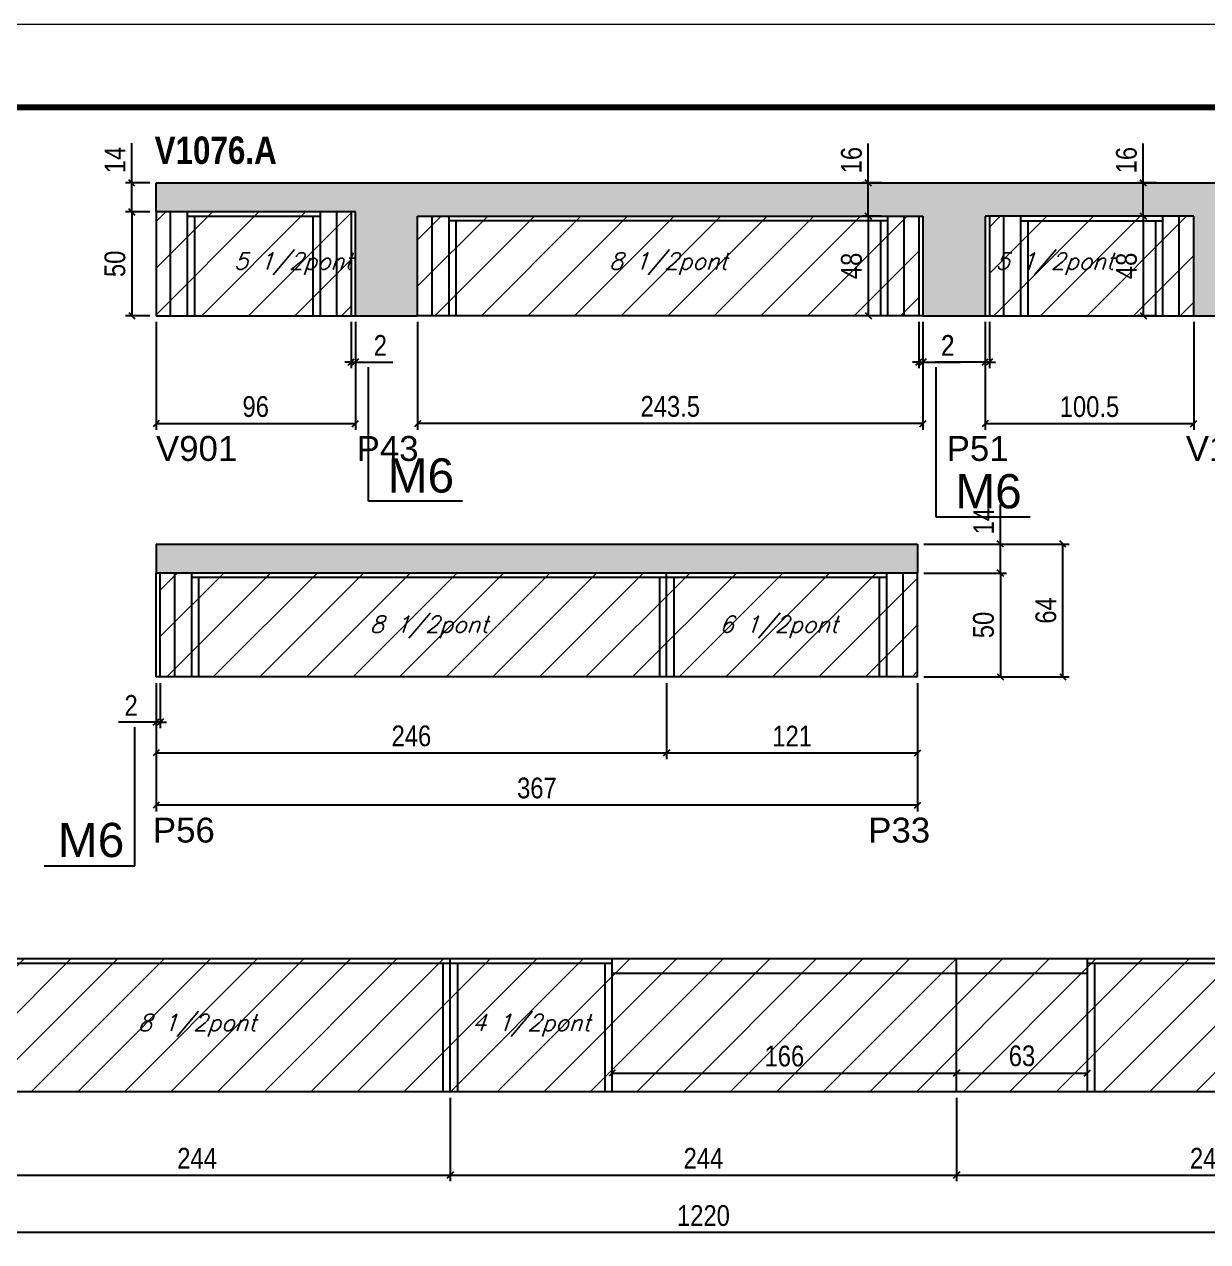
# Model space of a CAD drawing. Extents: x 3309 to 9563, y -2522 to 14608.
# Drawn here: x 3698 to 4268, y 3684 to 4271 of the extents above; entities that cross this region are included whole.
import ezdxf

# ---------------------------------------------------------------- set-up
doc = ezdxf.new("R2010")
doc.units = 0
doc.linetypes.add('DASHED', pattern=[0.75, 0.5, -0.25])
for name, color, linetype in [('5', 5, 'Continuous'), ('COTA', 241, 'Continuous'), ('NOMENCLATURA', 7, 'Continuous'), ('Painéis', 200, 'Continuous'), ('SARR_2.2x7', 40, 'Continuous'), ('SARR_3.5x7', 81, 'Continuous'), ('texto', 7, 'Continuous')]:
    doc.layers.add(name, color=color, linetype=linetype)
for name, color, linetype, lineweight in [('Folhas', 255, 'Continuous', 9), ('Hachura', 251, 'Continuous', 9), ('SARRAFO DE PRESSAO', 251, 'DASHED', 9)]:
    doc.layers.add(name, color=color, linetype=linetype, lineweight=lineweight)
doc.styles.add('COTA TECNICA', font='techl___.ttf', dxfattribs={"height": 10})
doc.styles.add('Romans', font='romans.shx')
doc.styles.get("Standard").update_dxf_attribs({"font": 'arial.ttf'})
doc.styles.add('TECNICA', font='techb___.ttf', dxfattribs={"height": 10})
doc.dimstyles.new('PAINEL', dxfattribs={"dimtxt": 10, "dimasz": 3, "dimexe": 3, "dimexo": 3, "dimgap": 3, "dimtad": 1, "dimdec": 1, "dimzin": 12, "dimdsep": 46, "dimtxsty": 'COTA TECNICA', "dimblk1": 'OBLIQUE', "dimblk2": 'OBLIQUE', "dimsah": 1, "dimcen": 0.9, "dimclrd": 4, "dimclre": 4, "dimclrt": 240, "dimadec": 1, "dimazin": 3, "dimtfac": 1, "dimtdec": 1, "dimtmove": 0, "dimatfit": 3, "dimfxl": 1, "dimtolj": 1, "dimtzin": 12, "dimarcsym": 0})

# ---------------------------------------------------------------- blocks, each defined once
blk = doc.blocks.new('9999999999')
at = {"layer": 'Folhas'}
blk.add_lwpolyline([(98138.98, 34190.21), (99623.98, 34190.21), (99623.98, 35240.21), (98138.98, 35240.21)], close=True, dxfattribs=at)
at = {"layer": 'Folhas', "color": 30, "const_width": 3}
blk.add_lwpolyline([(98213.98, 34230.21), (99583.98, 34230.21), (99583.98, 35200.21), (98213.98, 35200.21)], close=True, dxfattribs=at)
blk = doc.blocks.new('_Oblique')
at = {"color": 0, "linetype": 'ByBlock', "lineweight": -2}
blk.add_line((-0.5, -0.5), (0.5, 0.5), dxfattribs=at)
blk = doc.blocks.new('*D1347')
at = {"layer": 'COTA', "color": 4, "lineweight": -2, "transparency": 16777216}
for p, q in [((3761.6, 4127.23), (3761.6, 4075.24)), ((3857.6, 4127.23), (3857.6, 4075.24)), ((3761.6, 4078.24), (3857.6, 4078.24))]:
    blk.add_line(p, q, dxfattribs=at)
at = {"layer": 'Defpoints', "color": 0, "transparency": 16777216}
for p in [(3761.6, 4130.23), (3857.6, 4130.23), (3857.6, 4078.24)]:
    blk.add_point(p, dxfattribs=at)
at = {"layer": 'COTA', "color": 4, "lineweight": -2, "transparency": 16777216, "xscale": 3, "yscale": 3, "zscale": 3, "rotation": 180}
blk.add_blockref('_Oblique', (3761.6, 4078.24), dxfattribs=at)
at = {"layer": 'COTA', "color": 4, "lineweight": -2, "transparency": 16777216, "xscale": 3, "yscale": 3, "zscale": 3}
blk.add_blockref('_Oblique', (3857.6, 4078.24), dxfattribs=at)
at = {"layer": 'COTA', "color": 240, "transparency": 16777216, "insert": (3809.6, 4086.37), "char_height": 10, "attachment_point": 5, "style": 'COTA TECNICA'}
blk.add_mtext('\\A1;96', dxfattribs=at)
blk = doc.blocks.new('*D1337')
at = {"layer": 'COTA', "color": 4, "lineweight": -2, "transparency": 16777216}
for p, q in [((3758.6, 4180.23), (3746.9, 4180.23)), ((3749.9, 4180.23), (3749.9, 4130.23)), ((3758.6, 4130.23), (3746.9, 4130.23))]:
    blk.add_line(p, q, dxfattribs=at)
at = {"layer": 'Defpoints', "color": 0, "transparency": 16777216}
for p in [(3761.6, 4180.23), (3749.9, 4130.23), (3761.6, 4130.23)]:
    blk.add_point(p, dxfattribs=at)
at = {"layer": 'COTA', "color": 4, "lineweight": -2, "transparency": 16777216, "xscale": 3, "yscale": 3, "zscale": 3}
for p, rotation in [((3749.9, 4180.23), 90), ((3749.9, 4130.23), 270)]:
    blk.add_blockref('_Oblique', p, dxfattribs=dict(at, rotation=rotation))
at = {"layer": 'COTA', "color": 240, "transparency": 16777216, "insert": (3741.79, 4155.23), "char_height": 10, "attachment_point": 5, "rotation": 90, "style": 'COTA TECNICA'}
blk.add_mtext('\\A1;50', dxfattribs=at)
blk = doc.blocks.new('*D1348')
at = {"layer": 'COTA', "color": 4, "lineweight": -2, "transparency": 16777216}
for p, q in [((3855.6, 4127.23), (3855.6, 4104.91)), ((3857.6, 4127.23), (3857.6, 4104.91)), ((3855.6, 4107.91), (3852.6, 4107.91)), ((3855.6, 4107.91), (3857.6, 4107.91)), ((3857.6, 4107.91), (3875.71, 4107.91))]:
    blk.add_line(p, q, dxfattribs=at)
at = {"layer": 'Defpoints', "color": 0, "transparency": 16777216}
for p in [(3855.6, 4130.23), (3857.6, 4130.23), (3857.6, 4107.91)]:
    blk.add_point(p, dxfattribs=at)
at = {"layer": 'COTA', "color": 4, "lineweight": -2, "transparency": 16777216, "xscale": 3, "yscale": 3, "zscale": 3}
blk.add_blockref('_Oblique', (3855.6, 4107.91), dxfattribs=at)
at = {"layer": 'COTA', "color": 4, "lineweight": -2, "transparency": 16777216, "xscale": 3, "yscale": 3, "zscale": 3, "rotation": 180}
blk.add_blockref('_Oblique', (3857.6, 4107.91), dxfattribs=at)
at = {"layer": 'COTA', "color": 240, "transparency": 16777216, "insert": (3869.65, 4115.91), "char_height": 10, "attachment_point": 5, "style": 'COTA TECNICA'}
blk.add_mtext('\\A1;2', dxfattribs=at)
blk = doc.blocks.new('*D1349')
at = {"layer": 'COTA', "color": 4, "lineweight": -2, "transparency": 16777216}
for p, q in [((3887.6, 4127.23), (3887.6, 4075.24)), ((4131.1, 4127.23), (4131.1, 4075.24)), ((4131.1, 4078.24), (3887.6, 4078.24))]:
    blk.add_line(p, q, dxfattribs=at)
at = {"layer": 'Defpoints', "color": 0, "transparency": 16777216}
for p in [(3887.6, 4130.23), (4131.1, 4130.23), (3887.6, 4078.24)]:
    blk.add_point(p, dxfattribs=at)
at = {"layer": 'COTA', "color": 4, "lineweight": -2, "transparency": 16777216, "xscale": 3, "yscale": 3, "zscale": 3, "rotation": 180}
blk.add_blockref('_Oblique', (3887.6, 4078.24), dxfattribs=at)
at = {"layer": 'COTA', "color": 4, "lineweight": -2, "transparency": 16777216, "xscale": 3, "yscale": 3, "zscale": 3}
blk.add_blockref('_Oblique', (4131.1, 4078.24), dxfattribs=at)
at = {"layer": 'COTA', "color": 240, "transparency": 16777216, "insert": (4009.35, 4086.46), "char_height": 10, "attachment_point": 5, "style": 'COTA TECNICA'}
blk.add_mtext('\\A1;243.5', dxfattribs=at)
blk = doc.blocks.new('*D1350')
at = {"layer": 'COTA', "color": 4, "lineweight": -2, "transparency": 16777216}
for p, q in [((4129.1, 4127.23), (4129.1, 4104.91)), ((4131.1, 4127.23), (4131.1, 4104.91)), ((4129.1, 4107.91), (4126.1, 4107.91)), ((4129.1, 4107.91), (4131.1, 4107.91)), ((4131.1, 4107.91), (4149.21, 4107.91))]:
    blk.add_line(p, q, dxfattribs=at)
at = {"layer": 'Defpoints', "color": 0, "transparency": 16777216}
for p in [(4129.1, 4130.23), (4131.1, 4130.23), (4131.1, 4107.91)]:
    blk.add_point(p, dxfattribs=at)
at = {"layer": 'COTA', "color": 4, "lineweight": -2, "transparency": 16777216, "xscale": 3, "yscale": 3, "zscale": 3}
blk.add_blockref('_Oblique', (4129.1, 4107.91), dxfattribs=at)
at = {"layer": 'COTA', "color": 4, "lineweight": -2, "transparency": 16777216, "xscale": 3, "yscale": 3, "zscale": 3, "rotation": 180}
blk.add_blockref('_Oblique', (4131.1, 4107.91), dxfattribs=at)
at = {"layer": 'COTA', "color": 240, "transparency": 16777216, "insert": (4143.15, 4115.91), "char_height": 10, "attachment_point": 5, "style": 'COTA TECNICA'}
blk.add_mtext('\\A1;2', dxfattribs=at)
blk = doc.blocks.new('*D1351')
at = {"layer": 'COTA', "color": 4, "lineweight": -2, "transparency": 16777216}
for p, q in [((4161.1, 4127.23), (4161.1, 4075.24)), ((4261.6, 4127.23), (4261.6, 4075.24)), ((4161.1, 4078.24), (4261.6, 4078.24))]:
    blk.add_line(p, q, dxfattribs=at)
at = {"layer": 'Defpoints', "color": 0, "transparency": 16777216}
for p in [(4161.1, 4130.23), (4261.6, 4130.23), (4261.6, 4078.24)]:
    blk.add_point(p, dxfattribs=at)
at = {"layer": 'COTA', "color": 4, "lineweight": -2, "transparency": 16777216, "xscale": 3, "yscale": 3, "zscale": 3, "rotation": 180}
blk.add_blockref('_Oblique', (4161.1, 4078.24), dxfattribs=at)
at = {"layer": 'COTA', "color": 4, "lineweight": -2, "transparency": 16777216, "xscale": 3, "yscale": 3, "zscale": 3}
blk.add_blockref('_Oblique', (4261.6, 4078.24), dxfattribs=at)
at = {"layer": 'COTA', "color": 240, "transparency": 16777216, "insert": (4211.35, 4086.35), "char_height": 10, "attachment_point": 5, "style": 'COTA TECNICA'}
blk.add_mtext('\\A1;100.5', dxfattribs=at)
blk = doc.blocks.new('*D1352')
at = {"layer": 'COTA', "color": 4, "lineweight": -2, "transparency": 16777216}
for p, q in [((4161.1, 4127.23), (4161.1, 4104.91)), ((4163.1, 4127.23), (4163.1, 4104.91)), ((4161.1, 4107.91), (4136.93, 4107.91)), ((4163.1, 4107.91), (4161.1, 4107.91)), ((4163.1, 4107.91), (4166.1, 4107.91))]:
    blk.add_line(p, q, dxfattribs=at)
at = {"layer": 'Defpoints', "color": 0, "transparency": 16777216}
for p in [(4161.1, 4130.23), (4163.1, 4130.23), (4161.1, 4107.91)]:
    blk.add_point(p, dxfattribs=at)
at = {"layer": 'COTA', "color": 4, "lineweight": -2, "transparency": 16777216, "xscale": 3, "yscale": 3, "zscale": 3}
blk.add_blockref('_Oblique', (4161.1, 4107.91), dxfattribs=at)
at = {"layer": 'COTA', "color": 4, "lineweight": -2, "transparency": 16777216, "xscale": 3, "yscale": 3, "zscale": 3, "rotation": 180}
blk.add_blockref('_Oblique', (4163.1, 4107.91), dxfattribs=at)
at = {"layer": 'COTA', "color": 240, "transparency": 16777216, "insert": (4142.99, 4115.91), "char_height": 10, "attachment_point": 5, "style": 'COTA TECNICA'}
blk.add_mtext('\\A1;2', dxfattribs=at)
blk = doc.blocks.new('*D1357')
at = {"layer": 'COTA', "color": 4, "lineweight": -2, "transparency": 16777216}
for p, q in [((4111.1, 4178.23), (4101.78, 4178.23)), ((4104.78, 4178.23), (4104.78, 4130.23)), ((4111.1, 4130.23), (4101.78, 4130.23))]:
    blk.add_line(p, q, dxfattribs=at)
at = {"layer": 'Defpoints', "color": 0, "transparency": 16777216}
for p in [(4114.1, 4178.23), (4104.78, 4130.23), (4114.1, 4130.23)]:
    blk.add_point(p, dxfattribs=at)
at = {"layer": 'COTA', "color": 4, "lineweight": -2, "transparency": 16777216, "xscale": 3, "yscale": 3, "zscale": 3}
for p, rotation in [((4104.78, 4178.23), 90), ((4104.78, 4130.23), 270)]:
    blk.add_blockref('_Oblique', p, dxfattribs=dict(at, rotation=rotation))
at = {"layer": 'COTA', "color": 240, "transparency": 16777216, "insert": (4096.68, 4154.23), "char_height": 10, "attachment_point": 5, "rotation": 90, "style": 'COTA TECNICA'}
blk.add_mtext('\\A1;48', dxfattribs=at)
blk = doc.blocks.new('*D1358')
at = {"layer": 'COTA', "color": 4, "lineweight": -2, "transparency": 16777216}
for p, q in [((4104.78, 4194.23), (4104.78, 4213.24)), ((4111.1, 4194.23), (4101.78, 4194.23)), ((4104.78, 4178.23), (4104.78, 4194.23)), ((4111.1, 4178.23), (4101.78, 4178.23))]:
    blk.add_line(p, q, dxfattribs=at)
at = {"layer": 'Defpoints', "color": 0, "transparency": 16777216}
for p in [(4104.78, 4194.23), (4114.1, 4194.23), (4114.1, 4178.23)]:
    blk.add_point(p, dxfattribs=at)
at = {"layer": 'COTA', "color": 4, "lineweight": -2, "transparency": 16777216, "xscale": 3, "yscale": 3, "zscale": 3}
for p, rotation in [((4104.78, 4194.23), 90), ((4104.78, 4178.23), 270)]:
    blk.add_blockref('_Oblique', p, dxfattribs=dict(at, rotation=rotation))
at = {"layer": 'COTA', "color": 240, "transparency": 16777216, "insert": (4096.68, 4205.23), "char_height": 10, "attachment_point": 5, "rotation": 90, "style": 'COTA TECNICA'}
blk.add_mtext('\\A1;16', dxfattribs=at)
blk = doc.blocks.new('*D1338')
at = {"layer": 'COTA', "color": 4, "lineweight": -2, "transparency": 16777216}
for p, q in [((4243.6, 4178.23), (4234.28, 4178.23)), ((4237.28, 4178.23), (4237.28, 4130.23)), ((4243.6, 4130.23), (4234.28, 4130.23))]:
    blk.add_line(p, q, dxfattribs=at)
at = {"layer": 'Defpoints', "color": 0, "transparency": 16777216}
for p in [(4246.6, 4178.23), (4237.28, 4130.23), (4246.6, 4130.23)]:
    blk.add_point(p, dxfattribs=at)
at = {"layer": 'COTA', "color": 4, "lineweight": -2, "transparency": 16777216, "xscale": 3, "yscale": 3, "zscale": 3}
for p, rotation in [((4237.28, 4178.23), 90), ((4237.28, 4130.23), 270)]:
    blk.add_blockref('_Oblique', p, dxfattribs=dict(at, rotation=rotation))
at = {"layer": 'COTA', "color": 240, "transparency": 16777216, "insert": (4229.18, 4154.23), "char_height": 10, "attachment_point": 5, "rotation": 90, "style": 'COTA TECNICA'}
blk.add_mtext('\\A1;48', dxfattribs=at)
blk = doc.blocks.new('*D1339')
at = {"layer": 'COTA', "color": 4, "lineweight": -2, "transparency": 16777216}
for p, q in [((4237.28, 4194.23), (4237.28, 4213.24)), ((4243.6, 4194.23), (4234.28, 4194.23)), ((4237.28, 4178.23), (4237.28, 4194.23)), ((4243.6, 4178.23), (4234.28, 4178.23))]:
    blk.add_line(p, q, dxfattribs=at)
at = {"layer": 'Defpoints', "color": 0, "transparency": 16777216}
for p in [(4237.28, 4194.23), (4246.6, 4194.23), (4246.6, 4178.23)]:
    blk.add_point(p, dxfattribs=at)
at = {"layer": 'COTA', "color": 4, "lineweight": -2, "transparency": 16777216, "xscale": 3, "yscale": 3, "zscale": 3}
for p, rotation in [((4237.28, 4194.23), 90), ((4237.28, 4178.23), 270)]:
    blk.add_blockref('_Oblique', p, dxfattribs=dict(at, rotation=rotation))
at = {"layer": 'COTA', "color": 240, "transparency": 16777216, "insert": (4229.18, 4205.23), "char_height": 10, "attachment_point": 5, "rotation": 90, "style": 'COTA TECNICA'}
blk.add_mtext('\\A1;16', dxfattribs=at)
blk = doc.blocks.new('*D1359')
at = {"layer": 'COTA', "color": 4, "lineweight": -2, "transparency": 16777216}
for p, q in [((3749.9, 4194.23), (3749.9, 4213.34)), ((3758.6, 4194.23), (3746.9, 4194.23)), ((3749.9, 4180.23), (3749.9, 4194.23)), ((3758.6, 4180.23), (3746.9, 4180.23))]:
    blk.add_line(p, q, dxfattribs=at)
at = {"layer": 'Defpoints', "color": 0, "transparency": 16777216}
for p in [(3749.9, 4194.23), (3761.6, 4194.23), (3761.6, 4180.23)]:
    blk.add_point(p, dxfattribs=at)
at = {"layer": 'COTA', "color": 4, "lineweight": -2, "transparency": 16777216, "xscale": 3, "yscale": 3, "zscale": 3}
for p, rotation in [((3749.9, 4194.23), 90), ((3749.9, 4180.23), 270)]:
    blk.add_blockref('_Oblique', p, dxfattribs=dict(at, rotation=rotation))
at = {"layer": 'COTA', "color": 240, "transparency": 16777216, "insert": (3741.82, 4205.28), "char_height": 10, "attachment_point": 5, "rotation": 90, "style": 'COTA TECNICA'}
blk.add_mtext('\\A1;14', dxfattribs=at)
blk = doc.blocks.new('*D1360')
at = {"layer": 'COTA', "color": 4, "linetype": 'ByBlock', "lineweight": -2, "transparency": 16777216}
for p, q in [((3761.6, 3953.15), (3761.6, 3891.27)), ((4128.56, 3953.15), (4128.56, 3891.27)), ((4128.56, 3894.27), (3761.6, 3894.27))]:
    blk.add_line(p, q, dxfattribs=at)
at = {"layer": 'Defpoints', "color": 0, "linetype": 'ByBlock', "transparency": 16777216}
for p in [(3761.6, 3956.15), (4128.56, 3956.15), (3761.6, 3894.27)]:
    blk.add_point(p, dxfattribs=at)
at = {"layer": 'COTA', "color": 4, "linetype": 'ByBlock', "lineweight": -2, "transparency": 16777216, "xscale": 3, "yscale": 3, "zscale": 3, "rotation": 180}
blk.add_blockref('_Oblique', (3761.6, 3894.27), dxfattribs=at)
at = {"layer": 'COTA', "color": 4, "linetype": 'ByBlock', "lineweight": -2, "transparency": 16777216, "xscale": 3, "yscale": 3, "zscale": 3}
blk.add_blockref('_Oblique', (4128.56, 3894.27), dxfattribs=at)
at = {"layer": 'COTA', "color": 240, "linetype": 'ByBlock', "transparency": 16777216, "insert": (3945.08, 3902.49), "char_height": 10, "attachment_point": 5, "style": 'COTA TECNICA'}
blk.add_mtext('\\A1;367', dxfattribs=at)
blk = doc.blocks.new('*D1361')
at = {"layer": 'COTA', "color": 4, "lineweight": -2, "transparency": 16777216}
for p, q in [((3761.6, 3953.15), (3761.6, 3916.52)), ((4007.6, 3953.15), (4007.6, 3916.52)), ((3761.6, 3919.52), (4007.6, 3919.52))]:
    blk.add_line(p, q, dxfattribs=at)
at = {"layer": 'Defpoints', "color": 0, "transparency": 16777216}
for p in [(3761.6, 3956.15), (4007.6, 3956.15), (4007.6, 3919.52)]:
    blk.add_point(p, dxfattribs=at)
at = {"layer": 'COTA', "color": 4, "lineweight": -2, "transparency": 16777216, "xscale": 3, "yscale": 3, "zscale": 3, "rotation": 180}
blk.add_blockref('_Oblique', (3761.6, 3919.52), dxfattribs=at)
at = {"layer": 'COTA', "color": 4, "lineweight": -2, "transparency": 16777216, "xscale": 3, "yscale": 3, "zscale": 3}
blk.add_blockref('_Oblique', (4007.6, 3919.52), dxfattribs=at)
at = {"layer": 'COTA', "color": 240, "transparency": 16777216, "insert": (3884.6, 3927.62), "char_height": 10, "attachment_point": 5, "style": 'COTA TECNICA'}
blk.add_mtext('\\A1;246', dxfattribs=at)
blk = doc.blocks.new('*D1362')
at = {"layer": 'COTA', "color": 4, "lineweight": -2, "transparency": 16777216}
for p, q in [((4007.6, 3953.15), (4007.6, 3916.52)), ((4128.56, 3953.15), (4128.56, 3916.52)), ((4007.6, 3919.52), (4128.56, 3919.52))]:
    blk.add_line(p, q, dxfattribs=at)
at = {"layer": 'Defpoints', "color": 0, "transparency": 16777216}
for p in [(4007.6, 3956.15), (4128.56, 3956.15), (4128.56, 3919.52)]:
    blk.add_point(p, dxfattribs=at)
at = {"layer": 'COTA', "color": 4, "lineweight": -2, "transparency": 16777216, "xscale": 3, "yscale": 3, "zscale": 3, "rotation": 180}
blk.add_blockref('_Oblique', (4007.6, 3919.52), dxfattribs=at)
at = {"layer": 'COTA', "color": 4, "lineweight": -2, "transparency": 16777216, "xscale": 3, "yscale": 3, "zscale": 3}
blk.add_blockref('_Oblique', (4128.56, 3919.52), dxfattribs=at)
at = {"layer": 'COTA', "color": 240, "transparency": 16777216, "insert": (4068.08, 3927.58), "char_height": 10, "attachment_point": 5, "style": 'COTA TECNICA'}
blk.add_mtext('\\A1;121', dxfattribs=at)
blk = doc.blocks.new('*D1363')
at = {"layer": 'COTA', "color": 4, "lineweight": -2, "transparency": 16777216}
for p, q in [((3761.6, 3953.15), (3761.6, 3931.35)), ((3763.6, 3953.15), (3763.6, 3931.35)), ((3761.6, 3934.35), (3743.49, 3934.35)), ((3763.6, 3934.35), (3761.6, 3934.35)), ((3763.6, 3934.35), (3766.6, 3934.35))]:
    blk.add_line(p, q, dxfattribs=at)
at = {"layer": 'Defpoints', "color": 0, "transparency": 16777216}
for p in [(3761.6, 3956.15), (3763.6, 3956.15), (3761.6, 3934.35)]:
    blk.add_point(p, dxfattribs=at)
at = {"layer": 'COTA', "color": 4, "lineweight": -2, "transparency": 16777216, "xscale": 3, "yscale": 3, "zscale": 3}
blk.add_blockref('_Oblique', (3761.6, 3934.35), dxfattribs=at)
at = {"layer": 'COTA', "color": 4, "lineweight": -2, "transparency": 16777216, "xscale": 3, "yscale": 3, "zscale": 3, "rotation": 180}
blk.add_blockref('_Oblique', (3763.6, 3934.35), dxfattribs=at)
at = {"layer": 'COTA', "color": 240, "transparency": 16777216, "insert": (3749.54, 3942.35), "char_height": 10, "attachment_point": 5, "style": 'COTA TECNICA'}
blk.add_mtext('\\A1;2', dxfattribs=at)
blk = doc.blocks.new('*D1340')
at = {"layer": 'COTA', "color": 4, "lineweight": -2, "transparency": 16777216}
for p, q in [((4131.56, 4006.15), (4171.42, 4006.15)), ((4168.42, 4006.15), (4168.42, 3956.15)), ((4131.56, 3956.15), (4171.42, 3956.15))]:
    blk.add_line(p, q, dxfattribs=at)
at = {"layer": 'Defpoints', "color": 0, "transparency": 16777216}
for p in [(4128.56, 4006.15), (4128.56, 3956.15), (4168.42, 3956.15)]:
    blk.add_point(p, dxfattribs=at)
at = {"layer": 'COTA', "color": 4, "lineweight": -2, "transparency": 16777216, "xscale": 3, "yscale": 3, "zscale": 3}
for p, rotation in [((4168.42, 4006.15), 90), ((4168.42, 3956.15), 270)]:
    blk.add_blockref('_Oblique', p, dxfattribs=dict(at, rotation=rotation))
at = {"layer": 'COTA', "color": 240, "transparency": 16777216, "insert": (4160.31, 3981.15), "char_height": 10, "attachment_point": 5, "rotation": 90, "style": 'COTA TECNICA'}
blk.add_mtext('\\A1;50', dxfattribs=at)
blk = doc.blocks.new('*D1341')
at = {"layer": 'COTA', "color": 4, "lineweight": -2, "transparency": 16777216}
for p, q in [((4168.42, 4020.15), (4168.42, 4039.27)), ((4131.56, 4020.15), (4171.42, 4020.15)), ((4168.42, 4006.15), (4168.42, 4020.15)), ((4131.56, 4006.15), (4171.42, 4006.15))]:
    blk.add_line(p, q, dxfattribs=at)
at = {"layer": 'Defpoints', "color": 0, "transparency": 16777216}
for p in [(4128.56, 4020.15), (4168.42, 4020.15), (4128.56, 4006.15)]:
    blk.add_point(p, dxfattribs=at)
at = {"layer": 'COTA', "color": 4, "lineweight": -2, "transparency": 16777216, "xscale": 3, "yscale": 3, "zscale": 3}
for p, rotation in [((4168.42, 4020.15), 90), ((4168.42, 4006.15), 270)]:
    blk.add_blockref('_Oblique', p, dxfattribs=dict(at, rotation=rotation))
at = {"layer": 'COTA', "color": 240, "transparency": 16777216, "insert": (4160.35, 4031.21), "char_height": 10, "attachment_point": 5, "rotation": 90, "style": 'COTA TECNICA'}
blk.add_mtext('\\A1;14', dxfattribs=at)
blk = doc.blocks.new('*D1342')
at = {"layer": 'COTA', "color": 4, "lineweight": -2, "transparency": 16777216}
for p, q in [((4131.56, 4020.15), (4201.49, 4020.15)), ((4198.49, 3956.15), (4198.49, 4020.15)), ((4131.56, 3956.15), (4201.49, 3956.15))]:
    blk.add_line(p, q, dxfattribs=at)
at = {"layer": 'Defpoints', "color": 0, "transparency": 16777216}
for p in [(4128.56, 4020.15), (4198.49, 4020.15), (4128.56, 3956.15)]:
    blk.add_point(p, dxfattribs=at)
at = {"layer": 'COTA', "color": 4, "lineweight": -2, "transparency": 16777216, "xscale": 3, "yscale": 3, "zscale": 3}
for p, rotation in [((4198.49, 4020.15), 90), ((4198.49, 3956.15), 270)]:
    blk.add_blockref('_Oblique', p, dxfattribs=dict(at, rotation=rotation))
at = {"layer": 'COTA', "color": 240, "transparency": 16777216, "insert": (4190.38, 3988.15), "char_height": 10, "attachment_point": 5, "rotation": 90, "style": 'COTA TECNICA'}
blk.add_mtext('\\A1;64', dxfattribs=at)
blk = doc.blocks.new('*D1364')
at = {"layer": 'COTA', "color": 4, "linetype": 'ByBlock', "lineweight": -2, "transparency": 16777216}
for p, q in [((3415.33, 3753.16), (3415.33, 3685.28)), ((4635.33, 3753.16), (4635.33, 3685.28)), ((4635.33, 3688.28), (3415.33, 3688.28))]:
    blk.add_line(p, q, dxfattribs=at)
at = {"layer": 'Defpoints', "color": 0, "linetype": 'ByBlock', "transparency": 16777216}
for p in [(3415.33, 3756.16), (4635.33, 3756.16), (3415.33, 3688.28)]:
    blk.add_point(p, dxfattribs=at)
at = {"layer": 'COTA', "color": 4, "linetype": 'ByBlock', "lineweight": -2, "transparency": 16777216, "xscale": 3, "yscale": 3, "zscale": 3, "rotation": 180}
blk.add_blockref('_Oblique', (3415.33, 3688.28), dxfattribs=at)
at = {"layer": 'COTA', "color": 4, "linetype": 'ByBlock', "lineweight": -2, "transparency": 16777216, "xscale": 3, "yscale": 3, "zscale": 3}
blk.add_blockref('_Oblique', (4635.33, 3688.28), dxfattribs=at)
at = {"layer": 'COTA', "color": 240, "linetype": 'ByBlock', "transparency": 16777216, "insert": (4025.33, 3696.39), "char_height": 10, "attachment_point": 5, "style": 'COTA TECNICA'}
blk.add_mtext('\\A1;1220', dxfattribs=at)
blk = doc.blocks.new('*D1344')
at = {"layer": 'COTA', "color": 4, "lineweight": -2, "transparency": 16777216}
for p, q in [((3659.33, 3753.16), (3659.33, 3712.99)), ((3903.33, 3753.16), (3903.33, 3712.99)), ((3659.33, 3715.99), (3903.33, 3715.99))]:
    blk.add_line(p, q, dxfattribs=at)
at = {"layer": 'Defpoints', "color": 0, "transparency": 16777216}
for p in [(3659.33, 3756.16, 0), (3903.33, 3756.16, 0), (3903.33, 3715.99)]:
    blk.add_point(p, dxfattribs=at)
at = {"layer": 'COTA', "color": 4, "lineweight": -2, "transparency": 16777216, "xscale": 3, "yscale": 3, "zscale": 3, "rotation": 180}
blk.add_blockref('_Oblique', (3659.33, 3715.99), dxfattribs=at)
at = {"layer": 'COTA', "color": 4, "lineweight": -2, "transparency": 16777216, "xscale": 3, "yscale": 3, "zscale": 3}
blk.add_blockref('_Oblique', (3903.33, 3715.99), dxfattribs=at)
at = {"layer": 'COTA', "color": 240, "transparency": 16777216, "insert": (3781.33, 3724.07), "char_height": 10, "attachment_point": 5, "style": 'COTA TECNICA'}
blk.add_mtext('\\A1;244', dxfattribs=at)
blk = doc.blocks.new('*D1365')
at = {"layer": 'COTA', "color": 4, "lineweight": -2, "transparency": 16777216}
for p, q in [((3903.33, 3753.16), (3903.33, 3712.99)), ((4147.33, 3753.16), (4147.33, 3712.99)), ((3903.33, 3715.99), (4147.33, 3715.99))]:
    blk.add_line(p, q, dxfattribs=at)
at = {"layer": 'Defpoints', "color": 0, "transparency": 16777216}
for p in [(3903.33, 3756.16, 0), (4147.33, 3756.16, 0), (4147.33, 3715.99)]:
    blk.add_point(p, dxfattribs=at)
at = {"layer": 'COTA', "color": 4, "lineweight": -2, "transparency": 16777216, "xscale": 3, "yscale": 3, "zscale": 3, "rotation": 180}
blk.add_blockref('_Oblique', (3903.33, 3715.99), dxfattribs=at)
at = {"layer": 'COTA', "color": 4, "lineweight": -2, "transparency": 16777216, "xscale": 3, "yscale": 3, "zscale": 3}
blk.add_blockref('_Oblique', (4147.33, 3715.99), dxfattribs=at)
at = {"layer": 'COTA', "color": 240, "transparency": 16777216, "insert": (4025.33, 3724.07), "char_height": 10, "attachment_point": 5, "style": 'COTA TECNICA'}
blk.add_mtext('\\A1;244', dxfattribs=at)
blk = doc.blocks.new('*D1367')
at = {"layer": 'COTA', "color": 4, "lineweight": -2, "transparency": 16777216}
for p, q in [((4147.33, 3753.16), (4147.33, 3712.99)), ((4391.33, 3753.16), (4391.33, 3712.99)), ((4147.33, 3715.99), (4391.33, 3715.99))]:
    blk.add_line(p, q, dxfattribs=at)
at = {"layer": 'Defpoints', "color": 0, "transparency": 16777216}
for p in [(4147.33, 3756.16), (4391.33, 3756.16), (4391.33, 3715.99)]:
    blk.add_point(p, dxfattribs=at)
at = {"layer": 'COTA', "color": 4, "lineweight": -2, "transparency": 16777216, "xscale": 3, "yscale": 3, "zscale": 3, "rotation": 180}
blk.add_blockref('_Oblique', (4147.33, 3715.99), dxfattribs=at)
at = {"layer": 'COTA', "color": 4, "lineweight": -2, "transparency": 16777216, "xscale": 3, "yscale": 3, "zscale": 3}
blk.add_blockref('_Oblique', (4391.33, 3715.99), dxfattribs=at)
at = {"layer": 'COTA', "color": 240, "transparency": 16777216, "insert": (4269.33, 3724.07), "char_height": 10, "attachment_point": 5, "style": 'COTA TECNICA'}
blk.add_mtext('\\A1;244', dxfattribs=at)
blk = doc.blocks.new('*D1374')
at = {"layer": 'COTA', "color": 4, "lineweight": -2, "transparency": 16777216}
for p, q in [((3981.33, 3759.16), (3981.33, 3768.16)), ((4147.33, 3759.16), (4147.33, 3768.16)), ((3981.33, 3765.16), (4147.33, 3765.16))]:
    blk.add_line(p, q, dxfattribs=at)
at = {"layer": 'Defpoints', "color": 0, "transparency": 16777216}
for p in [(4147.33, 3765.16), (3981.33, 3756.16), (4147.33, 3756.16)]:
    blk.add_point(p, dxfattribs=at)
at = {"layer": 'COTA', "color": 4, "lineweight": -2, "transparency": 16777216, "xscale": 3, "yscale": 3, "zscale": 3, "rotation": 180}
blk.add_blockref('_Oblique', (3981.33, 3765.16), dxfattribs=at)
at = {"layer": 'COTA', "color": 4, "lineweight": -2, "transparency": 16777216, "xscale": 3, "yscale": 3, "zscale": 3}
blk.add_blockref('_Oblique', (4147.33, 3765.16), dxfattribs=at)
at = {"layer": 'COTA', "color": 240, "transparency": 16777216, "insert": (4064.33, 3773.26), "char_height": 10, "attachment_point": 5, "style": 'COTA TECNICA'}
blk.add_mtext('\\A1;166', dxfattribs=at)
blk = doc.blocks.new('*D1375')
at = {"layer": 'COTA', "color": 4, "lineweight": -2, "transparency": 16777216}
for p, q in [((4147.33, 3759.16), (4147.33, 3768.16)), ((4210.33, 3759.16), (4210.33, 3768.16)), ((4147.33, 3765.16), (4210.33, 3765.16))]:
    blk.add_line(p, q, dxfattribs=at)
at = {"layer": 'Defpoints', "color": 0, "transparency": 16777216}
for p in [(4210.33, 3765.16), (4147.33, 3756.16), (4210.33, 3756.16)]:
    blk.add_point(p, dxfattribs=at)
at = {"layer": 'COTA', "color": 4, "lineweight": -2, "transparency": 16777216, "xscale": 3, "yscale": 3, "zscale": 3, "rotation": 180}
blk.add_blockref('_Oblique', (4147.33, 3765.16), dxfattribs=at)
at = {"layer": 'COTA', "color": 4, "lineweight": -2, "transparency": 16777216, "xscale": 3, "yscale": 3, "zscale": 3}
blk.add_blockref('_Oblique', (4210.33, 3765.16), dxfattribs=at)
at = {"layer": 'COTA', "color": 240, "transparency": 16777216, "insert": (4178.83, 3773.38), "char_height": 10, "attachment_point": 5, "style": 'COTA TECNICA'}
blk.add_mtext('\\A1;63', dxfattribs=at)

msp = doc.modelspace()

# ---------------------------------------------------------------- hatches: boundary and pattern name
at = {"layer": 'COTA'}
h = msp.add_hatch(dxfattribs=at)
h.set_pattern_fill('AR-CONC', color=256, scale=0.03)
h.set_pattern_definition([(50, (-1625, -1148.575), (5.46554, -0.4781726), [0.5715, -6.2865]), (355, (-1625, -1148.575), (-1.0573026, 5.7317054), [0.4572, -5.0292175]), (100.451445, (-1624.5445, -1148.615), (4.4082374, 5.2535326), [0.4857003, -5.3427073]), (46.1842, (-1625, -1147.051), (8.132371, -1.26127), [0.85725, -9.42975]), (96.63556, (-1624.322, -1147.156), (7.122124, 7.422784), [0.728551, -8.014068]), (351.18415, (-1625, -1147.051), (7.122124, 7.422784), [0.685799, -7.543792]), (21, (-1624.238, -1147.432), (4.5484317, -3.067956), [0.5715, -6.2865]), (326, (-1624.238, -1147.432), (1.854061, 5.525639), [0.4572, -5.0292]), (71.451445, (-1623.859, -1147.688), (6.4024926, 2.457683), [0.4857003, -5.342698]), (37.5, (-1625, -1148.5751), (0.0926581, 2.53665117), [0, -4.96824, 0, -5.1054, 0, -5.04825]), (7.5, (-1625, -1148.575), (2.0045899, 3.0054172), [0, -2.91084, 0, -4.85394, 0, -1.92405]), (327.5, (-1626.6993, -1148.5751), (4.06771786, -0.1718623), [0, -1.905, 0, -5.9436, 0, -7.8867]), (317.5, (-1627.4613, -1148.575), (4.4438754, 0.7627947), [0, -2.4765, 0, -3.94716, 0, -5.6007])])
h.paths.add_polyline_path([(4291.6, 4180.23), (4439.6, 4180.23), (4439.6, 4194.23), (3761.6, 4194.23), (3761.6, 4180.23), (3857.6, 4180.23), (3857.6, 4130.23), (3887.6, 4130.23), (3887.6, 4178.23), (4131.1, 4178.23), (4131.1, 4130.23), (4161.1, 4130.23), (4161.1, 4178.23), (4261.6, 4178.23), (4261.6, 4130.23), (4291.6, 4130.23)])
h = msp.add_hatch(dxfattribs=at)
h.set_pattern_fill('AR-CONC', color=256, scale=0.03)
h.set_pattern_definition([(50, (-1585, -1148.575), (5.46554, -0.4781726), [0.5715, -6.2865]), (355, (-1585, -1148.575), (-1.0573026, 5.7317054), [0.4572, -5.0292175]), (100.451445, (-1584.5445, -1148.615), (4.4082374, 5.2535326), [0.4857003, -5.3427073]), (46.1842, (-1585, -1147.051), (8.132371, -1.26127), [0.85725, -9.42975]), (96.63556, (-1584.322, -1147.156), (7.122124, 7.422784), [0.728551, -8.014068]), (351.18415, (-1585, -1147.051), (7.122124, 7.422784), [0.685799, -7.543792]), (21, (-1584.238, -1147.432), (4.5484317, -3.067956), [0.5715, -6.2865]), (326, (-1584.238, -1147.432), (1.854061, 5.525639), [0.4572, -5.0292]), (71.451445, (-1583.859, -1147.688), (6.4024926, 2.457683), [0.4857003, -5.342698]), (37.5, (-1585, -1148.5751), (0.0926581, 2.53665117), [0, -4.96824, 0, -5.1054, 0, -5.04825]), (7.5, (-1585, -1148.575), (2.0045899, 3.0054172), [0, -2.91084, 0, -4.85394, 0, -1.92405]), (327.5, (-1586.6993, -1148.5751), (4.06771786, -0.1718623), [0, -1.905, 0, -5.9436, 0, -7.8867]), (317.5, (-1587.4613, -1148.575), (4.4438754, 0.7627947), [0, -2.4765, 0, -3.94716, 0, -5.6007])])
h.paths.add_polyline_path([(3761.6, 4020.15), (3761.6, 4006.15), (4128.56, 4006.15), (4128.56, 4020.15)])
at = {"layer": 'Hachura', "linetype": 'ByBlock'}
h = msp.add_hatch(dxfattribs=at)
h.set_pattern_fill('ANSI31', color=256, scale=5)
h.set_pattern_definition([(45, (-1585, -1148.575), (-11.22532, 11.22532), [])])
h.paths.add_polyline_path([(3761.6, 4180.23), (3761.6, 4130.23), (3855.6, 4130.23), (3855.6, 4180.23)])
h.paths.add_polyline_path([(3887.6, 4178.23), (3887.6, 4130.23), (4129.1, 4130.23), (4129.1, 4178.23)])
h.paths.add_polyline_path([(4163.1, 4178.23), (4163.1, 4130.23), (4261.6, 4130.23), (4261.6, 4178.23)])
h.paths.add_polyline_path([(4291.6, 4180.23), (4291.6, 4130.23), (4439.6, 4130.23), (4439.6, 4180.23)])
h.paths.add_polyline_path([(4007.6, 4006.15), (4007.6, 3956.15), (4128.56, 3956.15), (4128.56, 4006.15)])
h.paths.add_polyline_path([(3763.6, 4006.15), (3763.6, 3956.15), (4007.6, 3956.15), (4007.6, 4006.15)])
h.paths.add_polyline_path([(3415.33, 3820.16), (3415.33, 3756.16), (3659.33, 3756.16), (3659.33, 3820.16)])
h.paths.add_polyline_path([(3659.33, 3820.16), (3659.33, 3756.16), (3903.33, 3756.16), (3903.33, 3820.16)])
h.paths.add_polyline_path([(3903.33, 3820.16), (3903.33, 3756.16), (4147.33, 3756.16), (4147.33, 3820.16)])
h.paths.add_polyline_path([(4391.33, 3756.16), (4391.33, 3820.16), (4147.33, 3820.16), (4147.33, 3756.16)])
h.paths.add_polyline_path([(4391.33, 3820.16), (4391.33, 3756.16), (4635.33, 3756.16), (4635.33, 3820.16)])
h.paths.add_polyline_path([(4036.33, 3562.59), (4036.33, 3626.59), (3903.33, 3626.59), (3903.33, 3562.59)])
h.paths.add_polyline_path([(3659.33, 3626.59), (3659.33, 3562.59), (3903.33, 3562.59), (3903.33, 3626.59)])
h.paths.add_polyline_path([(3659.33, 3562.59), (3659.33, 3626.59), (3415.33, 3626.59), (3415.33, 3562.59)])

# ---------------------------------------------------------------- linework, layer by layer
at = {"layer": 'COTA'}
for p, q in [((3761.6, 4180.23), (3761.6, 4194.23)), ((3761.6, 4194.23), (4439.6, 4194.23)), ((3857.6, 4130.23), (3887.6, 4130.23)), ((4131.1, 4130.23), (4161.1, 4130.23)), ((4261.6, 4130.23), (4291.6, 4130.23)), ((3761.6, 4020.15), (3761.6, 4006.15)), ((3761.6, 4020.15), (4128.56, 4020.15)), ((4128.56, 4020.15), (4128.56, 4006.15))]:
    msp.add_line(p, q, dxfattribs=at)
at = {"layer": 'NOMENCLATURA', "linetype": 'Continuous'}
for p, q in [((3863.9, 4040.78), (3863.9, 4105.4)), ((4137.4, 4033.16), (4137.4, 4105.4)), ((3909.28, 4040.78), (3863.9, 4040.78)), ((4182.78, 4033.16), (4137.4, 4033.16)), ((3751.4, 3865.07), (3751.4, 3931.84)), ((3707.7, 3865.07), (3751.4, 3865.07))]:
    msp.add_line(p, q, dxfattribs=at)
at = {"layer": 'Painéis', "linetype": 'ByBlock'}
for p, q in [((3857.6, 4180.23), (3761.6, 4180.23)), ((3761.6, 4180.23), (3761.6, 4130.23)), ((3855.6, 4180.23), (3855.6, 4130.23)), ((3857.6, 4130.23), (3857.6, 4180.23)), ((3887.6, 4130.23), (3887.6, 4178.23)), ((3887.6, 4178.23), (4131.1, 4178.23)), ((4129.1, 4178.23), (4129.1, 4130.23)), ((4131.1, 4178.23), (4131.1, 4130.23)), ((4261.6, 4178.23), (4161.1, 4178.23)), ((4161.1, 4178.23), (4161.1, 4130.23)), ((4163.1, 4178.23), (4163.1, 4130.23)), ((4261.6, 4130.23), (4261.6, 4178.23)), ((3761.6, 4130.23), (3857.6, 4130.23)), ((4131.1, 4130.23), (3887.6, 4130.23)), ((4161.1, 4130.23), (4261.6, 4130.23)), ((4128.56, 4006.15), (3761.6, 4006.15)), ((3761.6, 3956.15), (3761.6, 4006.15)), ((3763.6, 3956.15), (3763.6, 4006.15)), ((4007.6, 3956.15), (4007.6, 4006.15)), ((4128.56, 3956.15), (4128.56, 4006.15)), ((4128.56, 3956.15), (3761.6, 3956.15)), ((4635.33, 3820.16), (3415.33, 3820.16)), ((3903.33, 3756.16), (3903.33, 3820.16)), ((4147.33, 3756.16), (4147.33, 3820.16)), ((4635.33, 3756.16), (3415.33, 3756.16))]:
    msp.add_line(p, q, dxfattribs=at)
at = {"layer": 'SARR_2.2x7', "linetype": 'Continuous'}
for p, q in [((3768.6, 4130.23), (3768.6, 4180.23)), ((3848.6, 4130.23), (3848.6, 4180.23)), ((3894.6, 4130.23), (3894.6, 4178.23)), ((4122.1, 4130.23), (4122.1, 4178.23)), ((4170.1, 4130.23), (4170.1, 4178.23)), ((4254.6, 4130.23), (4254.6, 4178.23)), ((3840.6, 4178.03), (3776.6, 4178.03)), ((4114.1, 4176.03), (3902.6, 4176.03)), ((4178.1, 4176.03), (4246.6, 4176.03)), ((3770.6, 3956.15), (3770.6, 4006.15)), ((4007.6, 4003.95), (3778.6, 4003.95)), ((4113.56, 4003.95), (4007.6, 4003.95)), ((4121.56, 3956.15), (4121.56, 4006.15)), ((3903.33, 3817.96), (3659.33, 3817.96)), ((3981.33, 3817.96), (3903.33, 3817.96)), ((4391.33, 3817.96), (4210.33, 3817.96)), ((4147.33, 3813.16), (3981.33, 3813.16)), ((4210.33, 3813.16), (4147.33, 3813.16))]:
    msp.add_line(p, q, dxfattribs=at)
at = {"layer": 'SARR_3.5x7'}
for p, q in [((3776.6, 4180.23), (3776.6, 4130.23)), ((3840.6, 4180.23), (3840.6, 4130.23)), ((3902.6, 4178.23), (3902.6, 4130.23)), ((4114.1, 4178.23), (4114.1, 4130.23)), ((4178.1, 4178.23), (4178.1, 4130.23)), ((4246.6, 4178.23), (4246.6, 4130.23)), ((3780.1, 4178.03), (3780.1, 4130.23)), ((3837.1, 4178.03), (3837.1, 4130.23)), ((3906.1, 4176.03), (3906.1, 4130.23)), ((4110.6, 4176.03), (4110.6, 4130.23)), ((4181.6, 4176.03), (4181.6, 4130.23)), ((4243.1, 4176.03), (4243.1, 4130.23)), ((3778.6, 4006.15), (3778.6, 3956.15)), ((3782.1, 4003.95), (3782.1, 3956.15)), ((4004.1, 4003.95), (4004.1, 3956.15)), ((4011.1, 4003.95), (4011.1, 3956.15)), ((4110.06, 4003.95), (4110.06, 3956.15)), ((4113.56, 4006.15), (4113.56, 3956.15)), ((3899.83, 3817.96), (3899.83, 3756.16)), ((3906.83, 3817.96), (3906.83, 3756.16)), ((3977.83, 3817.96), (3977.83, 3756.16)), ((3981.33, 3756.16), (3981.33, 3820.16)), ((4210.33, 3756.16), (4210.33, 3820.16)), ((4213.83, 3817.96), (4213.83, 3756.16))]:
    msp.add_line(p, q, dxfattribs=at)

# ---------------------------------------------------------------- block references
at = {"layer": 'SARRAFO DE PRESSAO', "color": 6, "linetype": 'ByBlock'}
msp.add_blockref('9999999999', (-94829.61, -30969.52), dxfattribs=at)

# ---------------------------------------------------------------- texts
at = {"layer": '5', "linetype": 'Continuous'}
for s, rotation, p in [('V901', 359.99996, (3761.55, 4060.23)), ('P43', 359.99996, (3858.23, 4060.23)), ('P51', 359.99996, (4142.55, 4060.23)), ('V1011', 0.00004, (4257.78, 4060.23)), ('P56', 359.99996, (3760.05, 3876.26)), ('P33', 359.99996, (4104.74, 3876.26))]:
    msp.add_text(s, height=12, rotation=rotation, dxfattribs=at).set_placement(p)
at = {"layer": 'NOMENCLATURA', "style": 'TECNICA'}
msp.add_text('V1076.A', height=13.2, dxfattribs=at).set_placement((3760.88, 4203.41))
at = {"layer": 'NOMENCLATURA', "linetype": 'Continuous'}
for p in [(3873.18, 4044.98), (4146.68, 4037.36), (3714.26, 3869.26)]:
    msp.add_text('M6', height=16.5, dxfattribs=at).set_placement(p)
at = {"layer": 'texto', "color": 2, "char_height": 8, "attachment_point": 5, "style": 'Romans'}
for s, insert in [('{\\Q19;\\C256;5 1/2pont}', (3827.6, 4155.23)), ('{\\Q19;\\C256;8 1/2pont}', (4008.35, 4155.23)), ('{\\Q19;\\C256;5 1/2pont}', (4194.6, 4155.23)), ('{\\Q19;\\C256;8 1/2pont}', (3893.1, 3980.15)), ('{\\Q19;\\C256;6 1/2pont}', (4061.58, 3980.15)), ('{\\Q19;\\C256;8 1/2pont}', (3781.33, 3788.16)), ('{\\Q19;\\C256;4 1/2pont}', (3942.33, 3788.16))]:
    msp.add_mtext(s, dxfattribs=dict(at, insert=insert))

# ---------------------------------------------------------------- dimensions: what is measured, and where the dimension line sits
at = {"layer": 'COTA'}
for base, p1, p2, angle, picture, middle in [((3749.9, 4194.23), (3761.6, 4180.23), (3761.6, 4194.23), 90, '*D1359', (3741.82, 4205.28)), ((4104.78, 4194.23), (4114.1, 4178.23), (4114.1, 4194.23), 90, '*D1358', (4096.68, 4205.23)), ((4237.28, 4194.23), (4246.6, 4178.23), (4246.6, 4194.23), 90, '*D1339', (4229.18, 4205.23)), ((3749.9, 4130.23), (3761.6, 4180.23), (3761.6, 4130.23), 90, '*D1337', (3741.79, 4155.23)), ((4104.78, 4130.23), (4114.1, 4178.23), (4114.1, 4130.23), 90, '*D1357', (4096.68, 4154.23)), ((4237.28, 4130.23), (4246.6, 4178.23), (4246.6, 4130.23), 90, '*D1338', (4229.18, 4154.23)), ((3857.6, 4078.24), (3761.6, 4130.23), (3857.6, 4130.23), 180, '*D1347', (3809.6, 4086.37)), ((4261.6, 4078.24), (4161.1, 4130.23), (4261.6, 4130.23), 180, '*D1351', (4211.35, 4086.35)), ((4168.42, 4020.15), (4128.56, 4006.15), (4128.56, 4020.15), 90, '*D1341', (4160.35, 4031.21)), ((4198.49, 4020.15), (4128.56, 3956.15), (4128.56, 4020.15), 90, '*D1342', (4190.38, 3988.15)), ((4168.42, 3956.15), (4128.56, 4006.15), (4128.56, 3956.15), 90, '*D1340', (4160.31, 3981.15))]:
    dim = msp.add_linear_dim(base=base, p1=p1, p2=p2, angle=angle, dimstyle='PAINEL', dxfattribs=at)
    dim.commit()
    dim.dimension.update_dxf_attribs({"geometry": picture, "text_midpoint": middle})
for base, p1, p2, picture, middle in [((3857.6, 4107.91), (3855.6, 4130.23), (3857.6, 4130.23), '*D1348', (3869.65, 4115.91)), ((3887.6, 4078.24), (4131.1, 4130.23), (3887.6, 4130.23), '*D1349', (4009.35, 4086.46)), ((4131.1, 4107.91), (4129.1, 4130.23), (4131.1, 4130.23), '*D1350', (4143.15, 4115.91)), ((3761.6, 3934.35), (3763.6, 3956.15), (3761.6, 3956.15), '*D1363', (3749.54, 3942.35)), ((4007.6, 3919.52), (3761.6, 3956.15), (4007.6, 3956.15), '*D1361', (3884.6, 3927.62)), ((4147.33, 3765.16), (3981.33, 3756.16), (4147.33, 3756.16), '*D1374', (4064.33, 3773.26)), ((3903.33, 3715.99, 0), (3659.33, 3756.16), (3903.33, 3756.16), '*D1344', (3781.33, 3724.07, 0)), ((4147.33, 3715.99, 0), (3903.33, 3756.16), (4147.33, 3756.16), '*D1365', (4025.33, 3724.07, 0)), ((4391.33, 3715.99), (4147.33, 3756.16), (4391.33, 3756.16), '*D1367', (4269.33, 3724.07))]:
    dim = msp.add_linear_dim(base=base, p1=p1, p2=p2, dimstyle='PAINEL', dxfattribs=at)
    dim.commit()
    dim.dimension.update_dxf_attribs({"geometry": picture, "text_midpoint": middle})
dim = msp.add_linear_dim(base=(4161.1, 4107.91), p1=(4163.1, 4130.23), p2=(4161.1, 4130.23), angle=180, dimstyle='PAINEL', dxfattribs=at)
dim.commit()
dim.dimension.update_dxf_attribs({"geometry": '*D1352', "text_midpoint": (4142.99, 4107.91), "dimtype": 160})
at = {"layer": 'COTA', "linetype": 'ByBlock'}
for base, p1, p2, picture, middle in [((3761.6, 3894.27), (4128.56, 3956.15), (3761.6, 3956.15), '*D1360', (3945.08, 3902.49)), ((3415.33, 3688.28), (4635.33, 3756.16), (3415.33, 3756.16), '*D1364', (4025.33, 3696.39))]:
    dim = msp.add_linear_dim(base=base, p1=p1, p2=p2, angle=180, dimstyle='PAINEL', dxfattribs=at)
    dim.commit()
    dim.dimension.update_dxf_attribs({"geometry": picture, "text_midpoint": middle})
at = {"layer": 'COTA'}
for base, p1, p2, picture, middle in [((4128.56, 3919.52), (4007.6, 3956.15), (4128.56, 3956.15), '*D1362', (4068.08, 3927.58)), ((4210.33, 3765.16), (4147.33, 3756.16), (4210.33, 3756.16), '*D1375', (4178.83, 3773.38))]:
    dim = msp.add_linear_dim(base=base, p1=p1, p2=p2, dimstyle='PAINEL', override={"dimtmove": 1}, dxfattribs=at)
    dim.commit()
    dim.dimension.update_dxf_attribs({"geometry": picture, "text_midpoint": middle})

doc.saveas('drawing.dxf')
